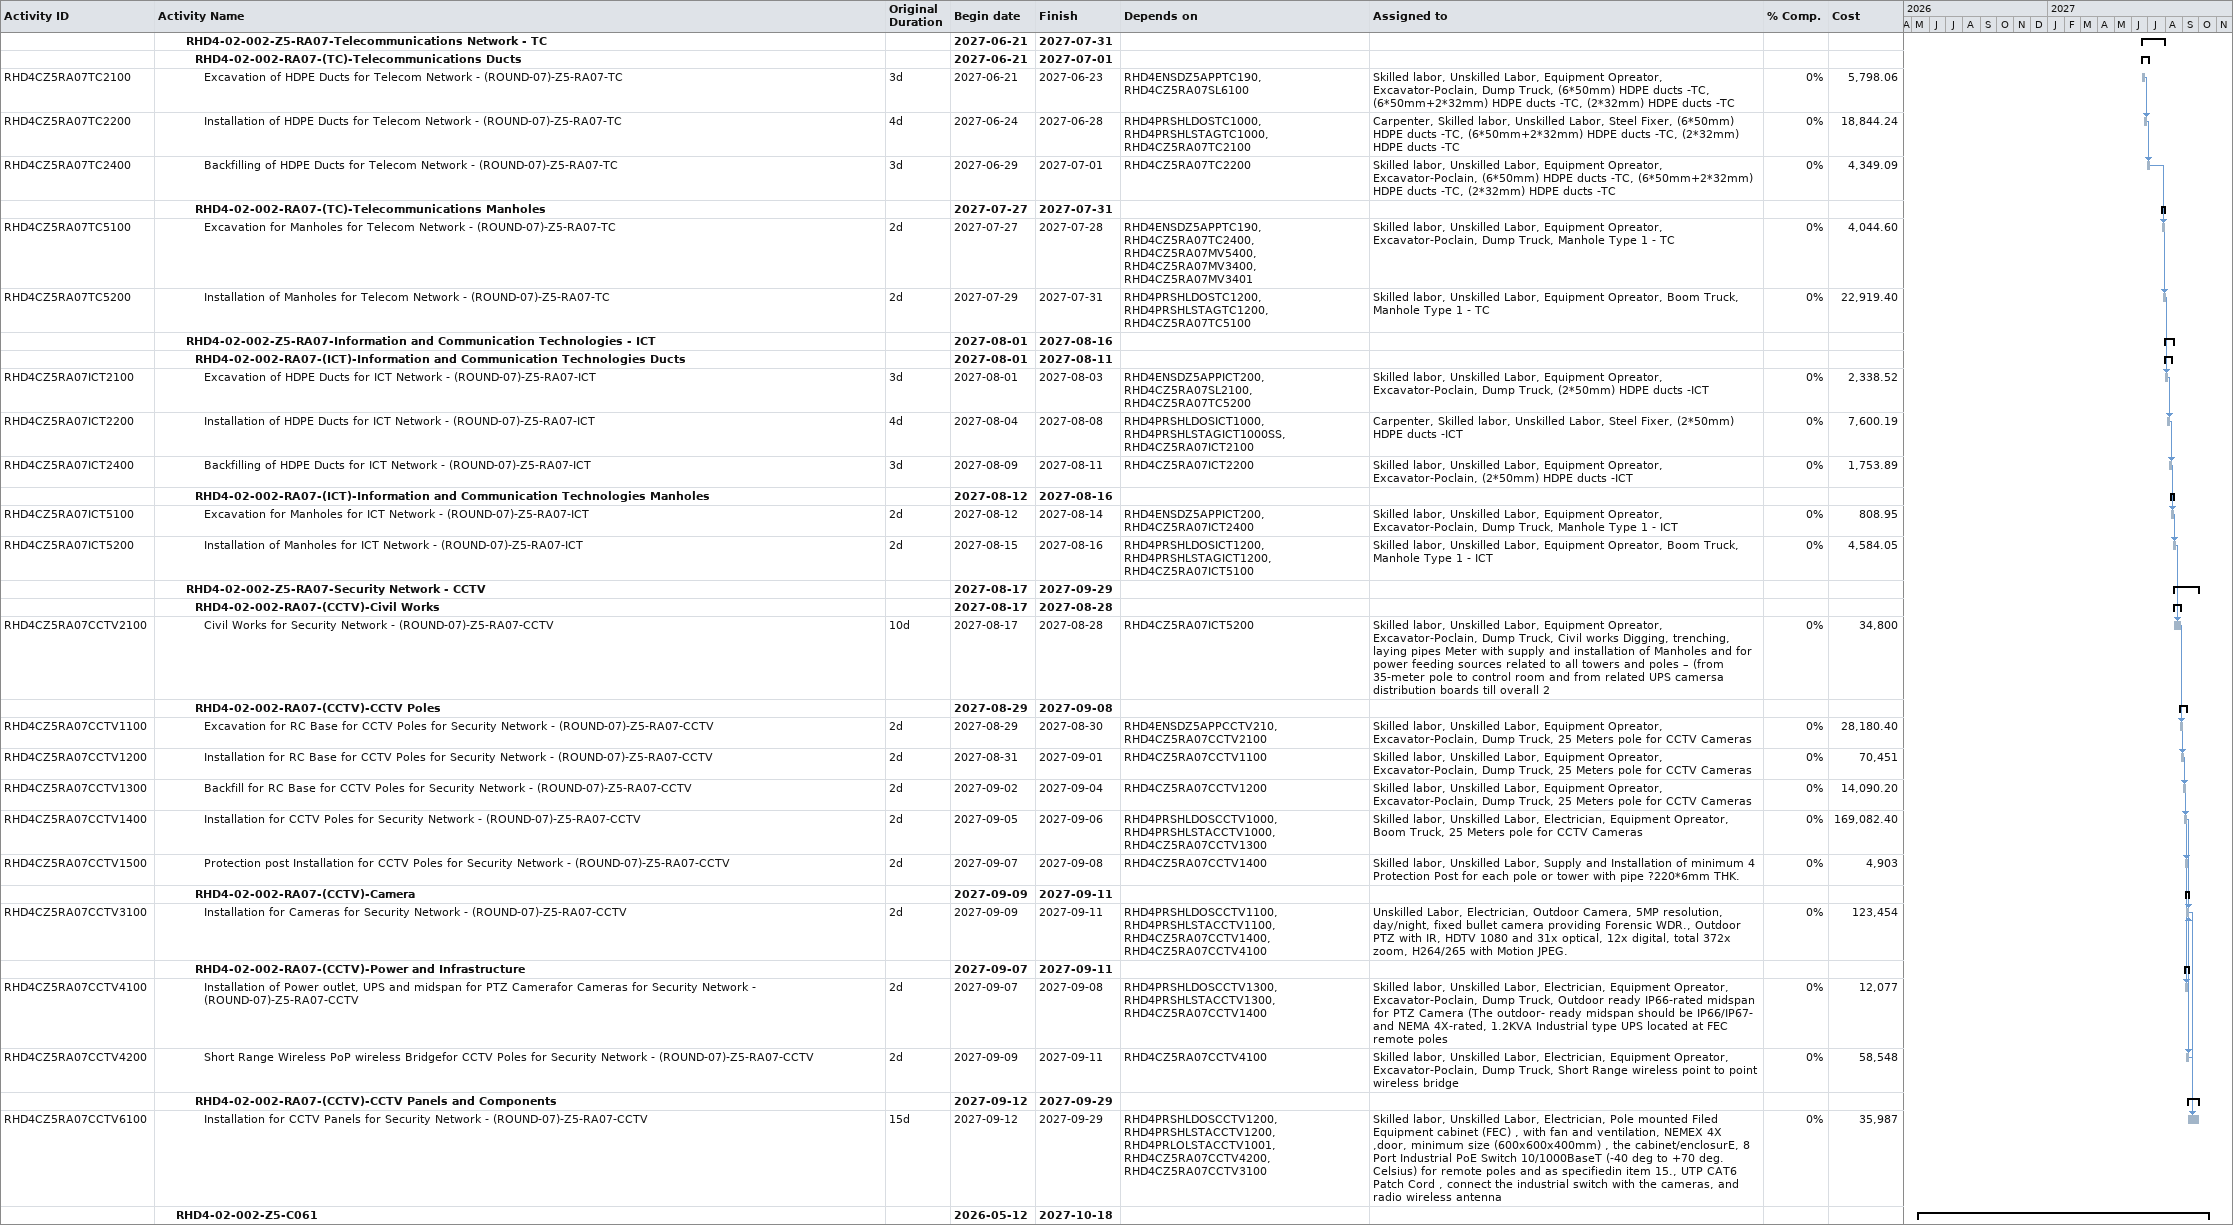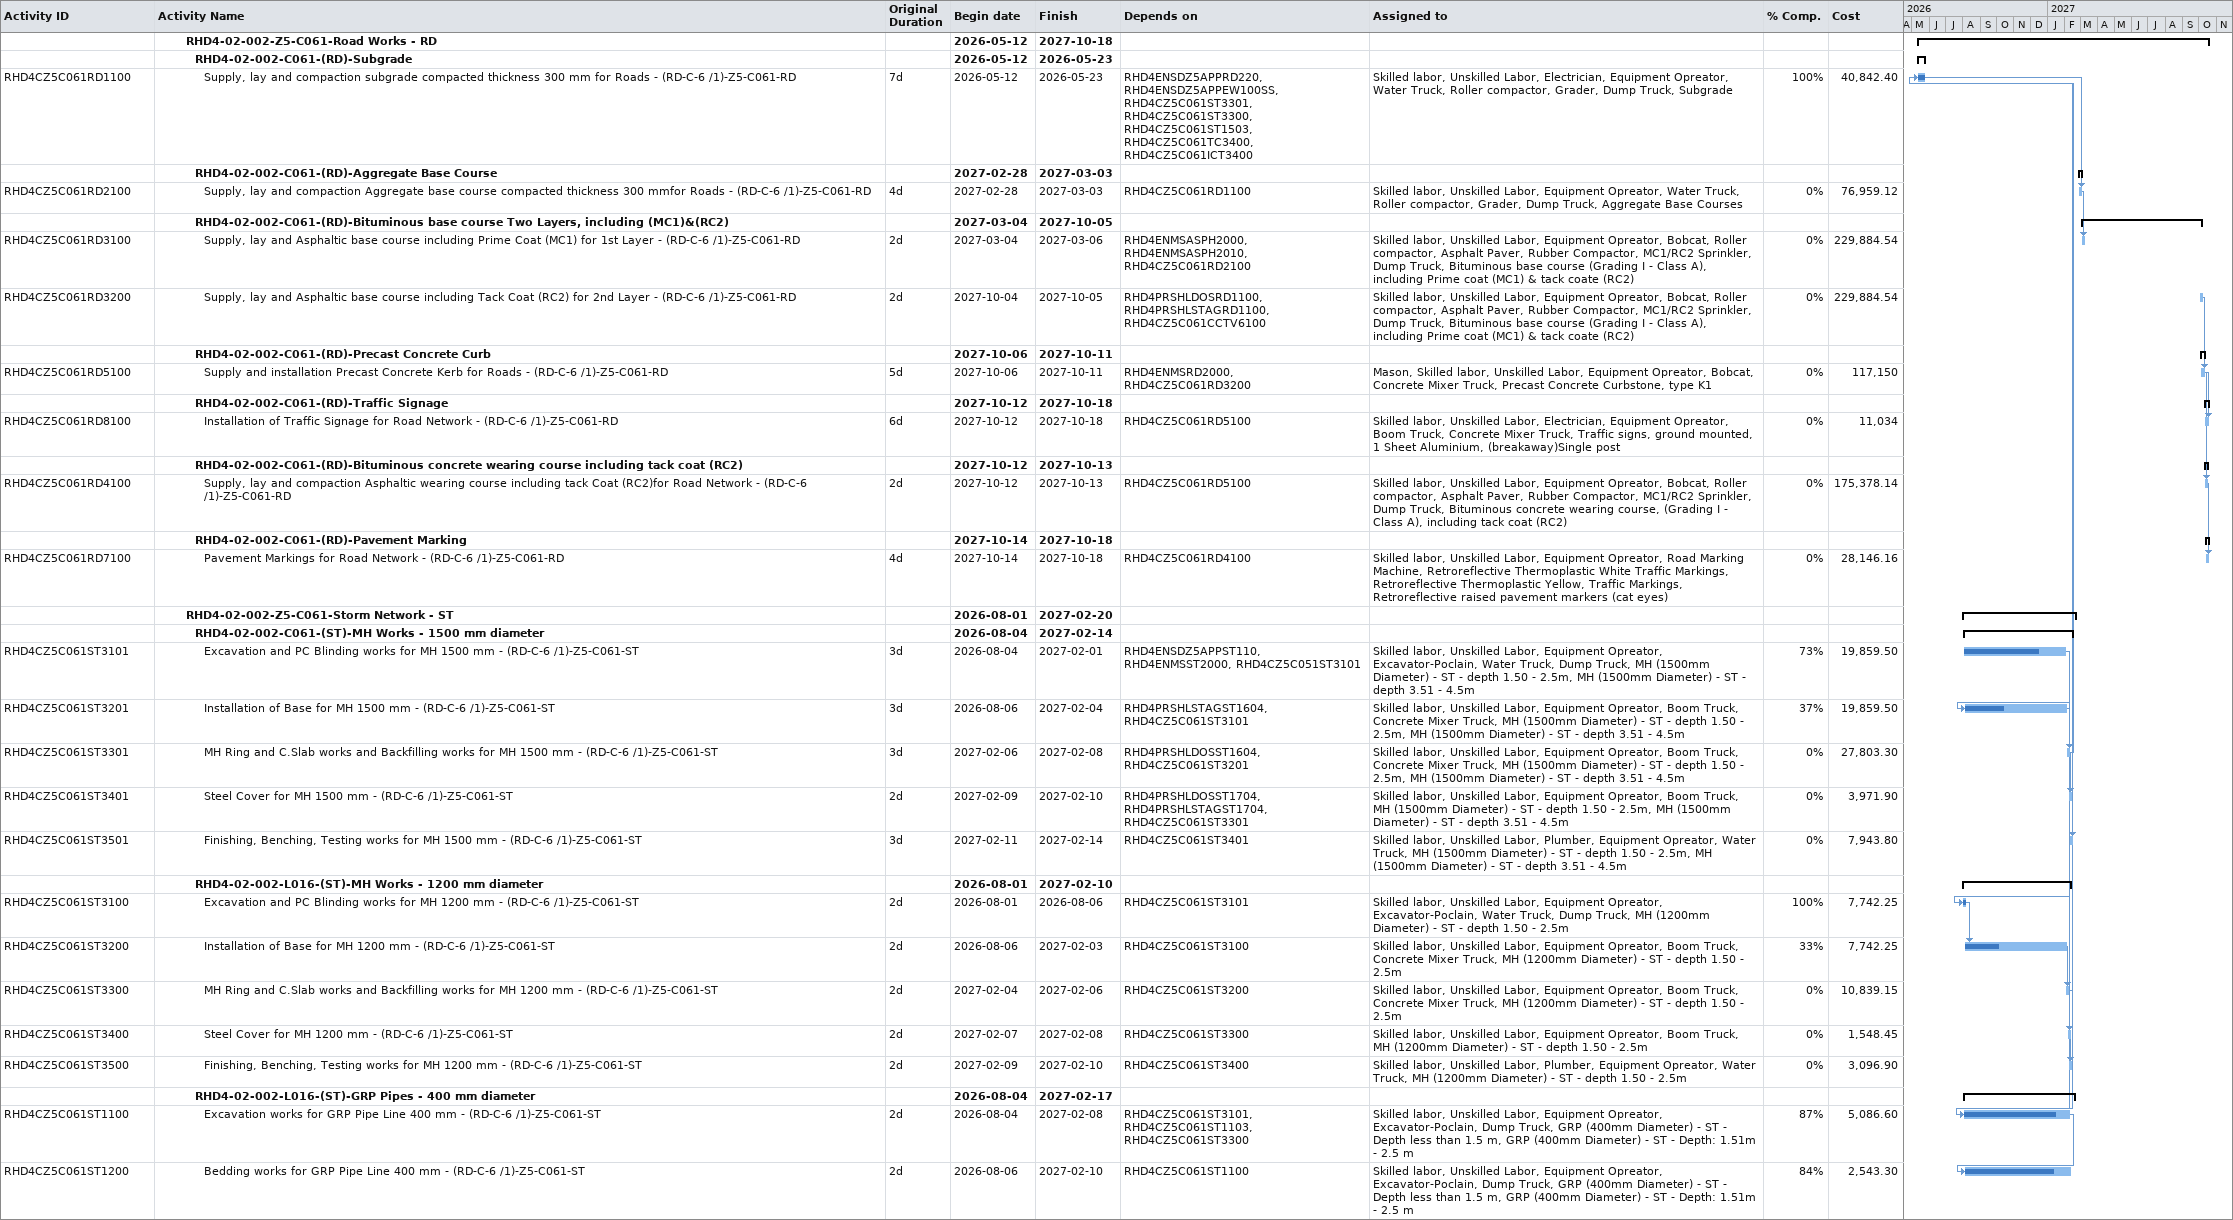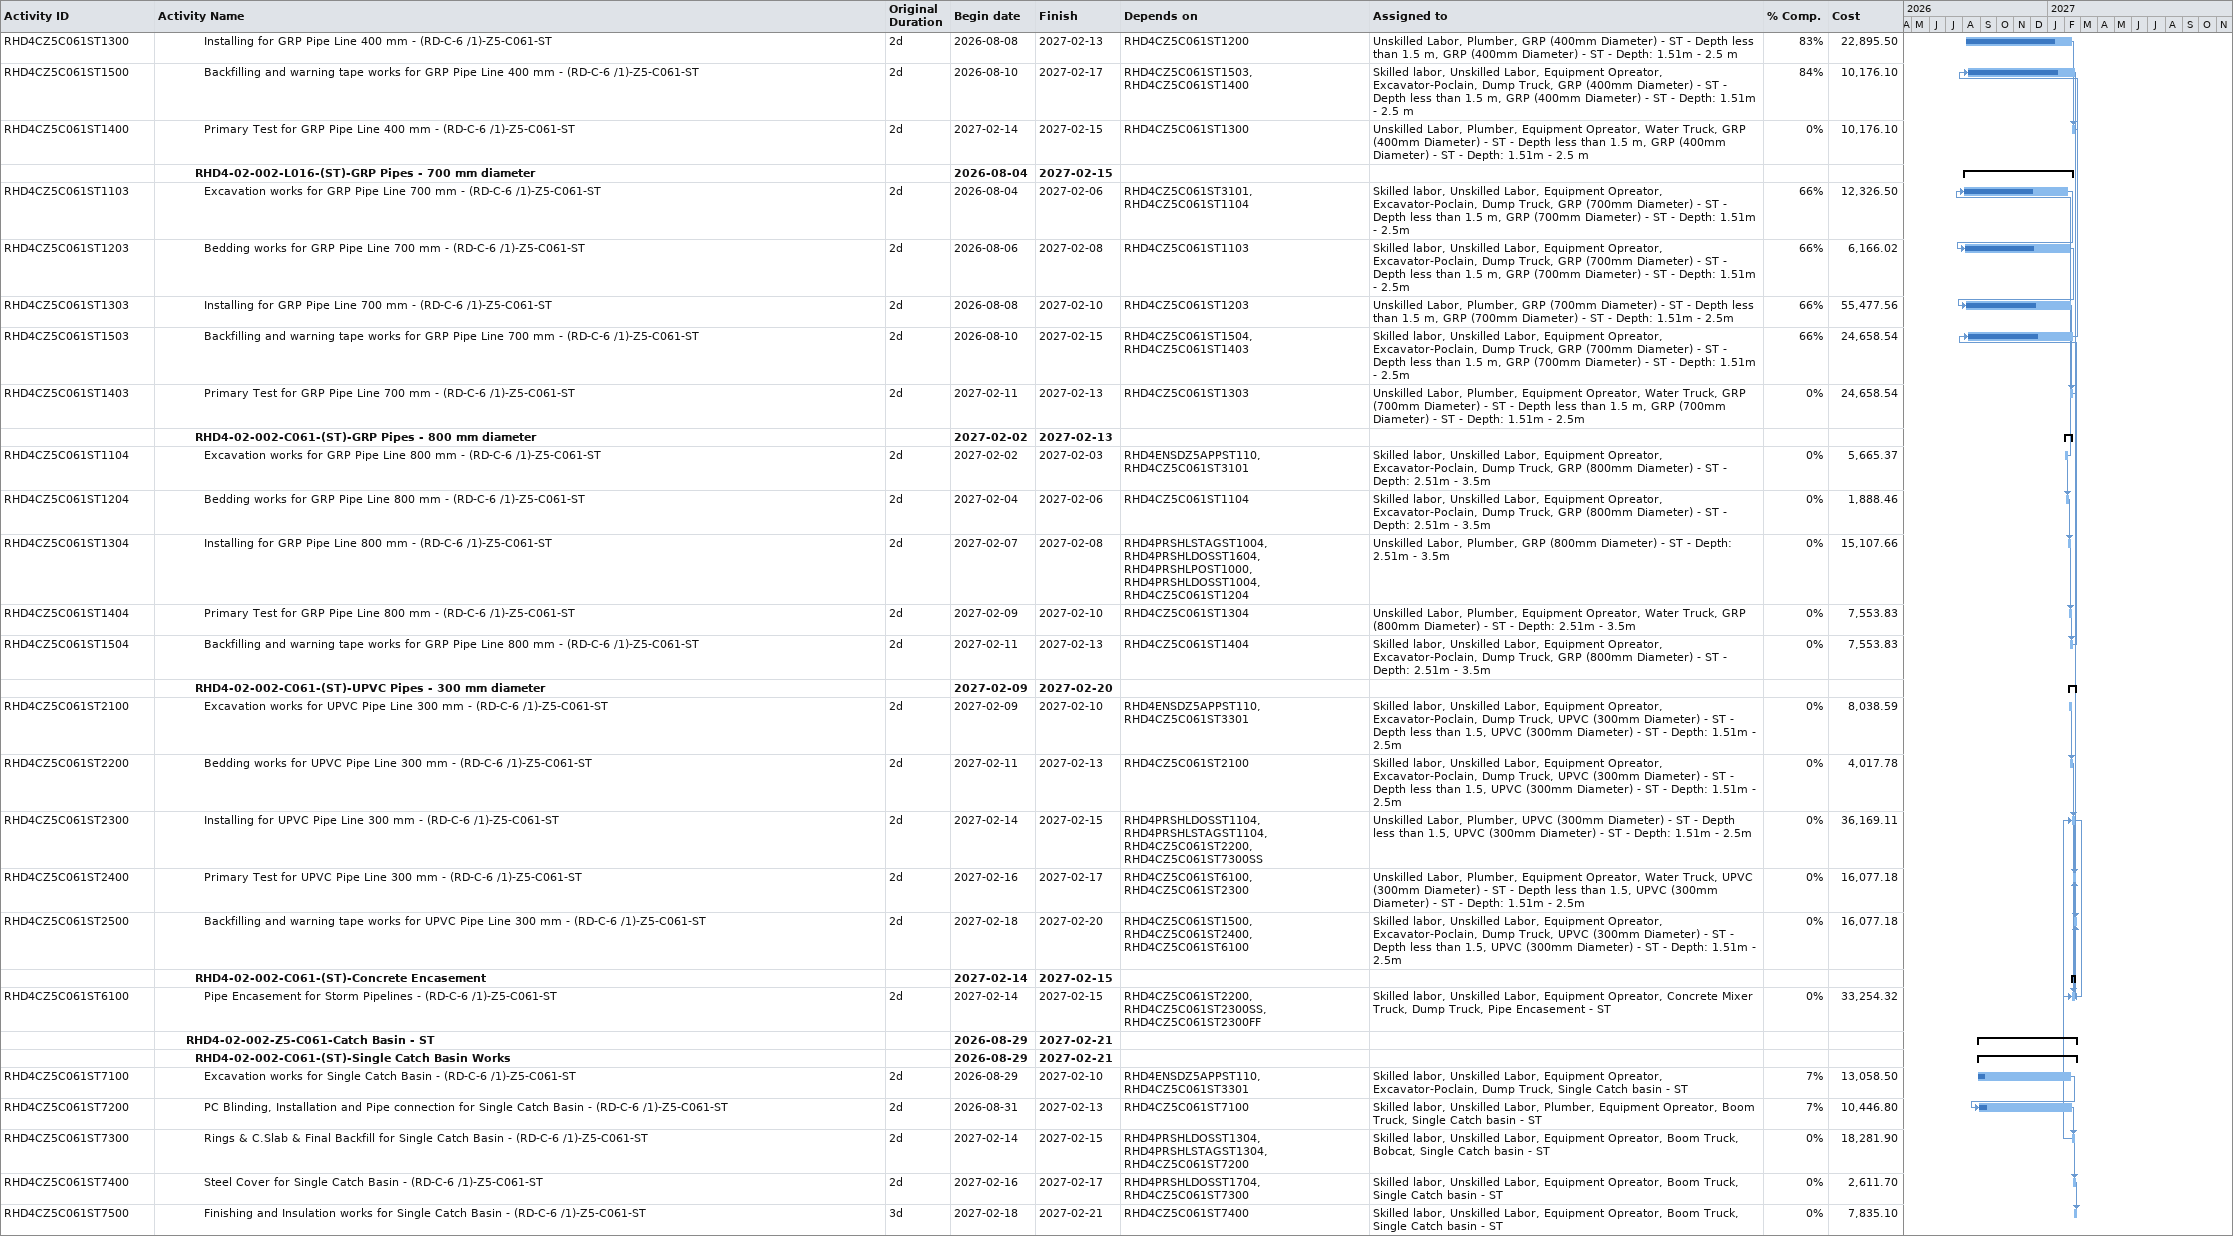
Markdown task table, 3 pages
| ID | Level | Task | Original duration | Start | Finish | Predecessors | Resources | % complete | Cost |
|---|---|---|---|---|---|---|---|---|---|
|  | 4 | **RHD4-02-002-Z5-RA07-Telecommunications Network - TC** |  | 2027-06-21 | 2027-07-31 |  |  |  |  |
|  | 5 | **RHD4-02-002-RA07-(TC)-Telecommunications Ducts** |  | 2027-06-21 | 2027-07-01 |  |  |  |  |
| RHD4CZ5RA07TC2100 | 6 | Excavation of HDPE Ducts for Telecom Network - (ROUND-07)-Z5-RA07-TC | 3d | 2027-06-21 | 2027-06-23 | RHD4ENSDZ5APPTC190, RHD4CZ5RA07SL6100 | Skilled labor, Unskilled Labor, Equipment Opreator, Excavator-Poclain, Dump Truck, (6*50mm) HDPE ducts -TC, (6*50mm+2*32mm) HDPE ducts -TC, (2*32mm) HDPE ducts -TC | 0 | 5798.06 |
| RHD4CZ5RA07TC2200 | 6 | Installation of HDPE Ducts for Telecom Network - (ROUND-07)-Z5-RA07-TC | 4d | 2027-06-24 | 2027-06-28 | RHD4PRSHLDOSTC1000, RHD4PRSHLSTAGTC1000, RHD4CZ5RA07TC2100 | Carpenter, Skilled labor, Unskilled Labor, Steel Fixer, (6*50mm) HDPE ducts -TC, (6*50mm+2*32mm) HDPE ducts -TC, (2*32mm) HDPE ducts -TC | 0 | 18844.24 |
| RHD4CZ5RA07TC2400 | 6 | Backfilling of HDPE Ducts for Telecom Network - (ROUND-07)-Z5-RA07-TC | 3d | 2027-06-29 | 2027-07-01 | RHD4CZ5RA07TC2200 | Skilled labor, Unskilled Labor, Equipment Opreator, Excavator-Poclain, (6*50mm) HDPE ducts -TC, (6*50mm+2*32mm) HDPE ducts -TC, (2*32mm) HDPE ducts -TC | 0 | 4349.09 |
|  | 5 | **RHD4-02-002-RA07-(TC)-Telecommunications Manholes** |  | 2027-07-27 | 2027-07-31 |  |  |  |  |
| RHD4CZ5RA07TC5100 | 6 | Excavation for Manholes for Telecom Network - (ROUND-07)-Z5-RA07-TC | 2d | 2027-07-27 | 2027-07-28 | RHD4ENSDZ5APPTC190, RHD4CZ5RA07TC2400, RHD4CZ5RA07MV5400, RHD4CZ5RA07MV3400, RHD4CZ5RA07MV3401 | Skilled labor, Unskilled Labor, Equipment Opreator, Excavator-Poclain, Dump Truck, Manhole Type 1 - TC | 0 | 4044.60 |
| RHD4CZ5RA07TC5200 | 6 | Installation of Manholes for Telecom Network - (ROUND-07)-Z5-RA07-TC | 2d | 2027-07-29 | 2027-07-31 | RHD4PRSHLDOSTC1200, RHD4PRSHLSTAGTC1200, RHD4CZ5RA07TC5100 | Skilled labor, Unskilled Labor, Equipment Opreator, Boom Truck, Manhole Type 1 - TC | 0 | 22919.40 |
|  | 4 | **RHD4-02-002-Z5-RA07-Information and Communication Technologies - ICT** |  | 2027-08-01 | 2027-08-16 |  |  |  |  |
|  | 5 | **RHD4-02-002-RA07-(ICT)-Information and Communication Technologies Ducts** |  | 2027-08-01 | 2027-08-11 |  |  |  |  |
| RHD4CZ5RA07ICT2100 | 6 | Excavation of HDPE Ducts for ICT Network - (ROUND-07)-Z5-RA07-ICT | 3d | 2027-08-01 | 2027-08-03 | RHD4ENSDZ5APPICT200, RHD4CZ5RA07SL2100, RHD4CZ5RA07TC5200 | Skilled labor, Unskilled Labor, Equipment Opreator, Excavator-Poclain, Dump Truck, (2*50mm) HDPE ducts -ICT | 0 | 2338.52 |
| RHD4CZ5RA07ICT2200 | 6 | Installation of HDPE Ducts for ICT Network - (ROUND-07)-Z5-RA07-ICT | 4d | 2027-08-04 | 2027-08-08 | RHD4PRSHLDOSICT1000, RHD4PRSHLSTAGICT1000SS, RHD4CZ5RA07ICT2100 | Carpenter, Skilled labor, Unskilled Labor, Steel Fixer, (2*50mm) HDPE ducts -ICT | 0 | 7600.19 |
| RHD4CZ5RA07ICT2400 | 6 | Backfilling of HDPE Ducts for ICT Network - (ROUND-07)-Z5-RA07-ICT | 3d | 2027-08-09 | 2027-08-11 | RHD4CZ5RA07ICT2200 | Skilled labor, Unskilled Labor, Equipment Opreator, Excavator-Poclain, (2*50mm) HDPE ducts -ICT | 0 | 1753.89 |
|  | 5 | **RHD4-02-002-RA07-(ICT)-Information and Communication Technologies Manholes** |  | 2027-08-12 | 2027-08-16 |  |  |  |  |
| RHD4CZ5RA07ICT5100 | 6 | Excavation for Manholes for ICT Network - (ROUND-07)-Z5-RA07-ICT | 2d | 2027-08-12 | 2027-08-14 | RHD4ENSDZ5APPICT200, RHD4CZ5RA07ICT2400 | Skilled labor, Unskilled Labor, Equipment Opreator, Excavator-Poclain, Dump Truck, Manhole Type 1 - ICT | 0 | 808.95 |
| RHD4CZ5RA07ICT5200 | 6 | Installation of Manholes for ICT Network - (ROUND-07)-Z5-RA07-ICT | 2d | 2027-08-15 | 2027-08-16 | RHD4PRSHLDOSICT1200, RHD4PRSHLSTAGICT1200, RHD4CZ5RA07ICT5100 | Skilled labor, Unskilled Labor, Equipment Opreator, Boom Truck, Manhole Type 1 - ICT | 0 | 4584.05 |
|  | 4 | **RHD4-02-002-Z5-RA07-Security Network - CCTV** |  | 2027-08-17 | 2027-09-29 |  |  |  |  |
|  | 5 | **RHD4-02-002-RA07-(CCTV)-Civil Works** |  | 2027-08-17 | 2027-08-28 |  |  |  |  |
| RHD4CZ5RA07CCTV2100 | 6 | Civil Works for Security Network - (ROUND-07)-Z5-RA07-CCTV | 10d | 2027-08-17 | 2027-08-28 | RHD4CZ5RA07ICT5200 | Skilled labor, Unskilled Labor, Equipment Opreator, Excavator-Poclain, Dump Truck, Civil works Digging, trenching, laying pipes Meter with supply and installation of Manholes and for power feeding sources related to all towers and poles – (from 35-meter pole to control room and from related UPS camersa distribution boards till overall 2 | 0 | 34800 |
|  | 5 | **RHD4-02-002-RA07-(CCTV)-CCTV Poles** |  | 2027-08-29 | 2027-09-08 |  |  |  |  |
| RHD4CZ5RA07CCTV1100 | 6 | Excavation for RC Base for CCTV Poles for Security Network - (ROUND-07)-Z5-RA07-CCTV | 2d | 2027-08-29 | 2027-08-30 | RHD4ENSDZ5APPCCTV210, RHD4CZ5RA07CCTV2100 | Skilled labor, Unskilled Labor, Equipment Opreator, Excavator-Poclain, Dump Truck, 25 Meters pole for CCTV Cameras | 0 | 28180.40 |
| RHD4CZ5RA07CCTV1200 | 6 | Installation for RC Base for CCTV Poles for Security Network - (ROUND-07)-Z5-RA07-CCTV | 2d | 2027-08-31 | 2027-09-01 | RHD4CZ5RA07CCTV1100 | Skilled labor, Unskilled Labor, Equipment Opreator, Excavator-Poclain, Dump Truck, 25 Meters pole for CCTV Cameras | 0 | 70451 |
| RHD4CZ5RA07CCTV1300 | 6 | Backfill for RC Base for CCTV Poles for Security Network - (ROUND-07)-Z5-RA07-CCTV | 2d | 2027-09-02 | 2027-09-04 | RHD4CZ5RA07CCTV1200 | Skilled labor, Unskilled Labor, Equipment Opreator, Excavator-Poclain, Dump Truck, 25 Meters pole for CCTV Cameras | 0 | 14090.20 |
| RHD4CZ5RA07CCTV1400 | 6 | Installation for CCTV Poles for Security Network - (ROUND-07)-Z5-RA07-CCTV | 2d | 2027-09-05 | 2027-09-06 | RHD4PRSHLDOSCCTV1000, RHD4PRSHLSTACCTV1000, RHD4CZ5RA07CCTV1300 | Skilled labor, Unskilled Labor, Electrician, Equipment Opreator, Boom Truck, 25 Meters pole for CCTV Cameras | 0 | 169082.40 |
| RHD4CZ5RA07CCTV1500 | 6 | Protection post Installation for CCTV Poles for Security Network - (ROUND-07)-Z5-RA07-CCTV | 2d | 2027-09-07 | 2027-09-08 | RHD4CZ5RA07CCTV1400 | Skilled labor, Unskilled Labor, Supply and Installation of minimum 4 Protection Post for each pole or tower with pipe ?220*6mm THK. | 0 | 4903 |
|  | 5 | **RHD4-02-002-RA07-(CCTV)-Camera** |  | 2027-09-09 | 2027-09-11 |  |  |  |  |
| RHD4CZ5RA07CCTV3100 | 6 | Installation for Cameras for Security Network - (ROUND-07)-Z5-RA07-CCTV | 2d | 2027-09-09 | 2027-09-11 | RHD4PRSHLDOSCCTV1100, RHD4PRSHLSTACCTV1100, RHD4CZ5RA07CCTV1400, RHD4CZ5RA07CCTV4100 | Unskilled Labor, Electrician, Outdoor Camera, 5MP resolution, day/night, fixed bullet camera providing Forensic WDR., Outdoor PTZ with IR, HDTV 1080 and 31x optical, 12x digital, total 372x zoom, H264/265 with Motion JPEG. | 0 | 123454 |
|  | 5 | **RHD4-02-002-RA07-(CCTV)-Power and Infrastructure** |  | 2027-09-07 | 2027-09-11 |  |  |  |  |
| RHD4CZ5RA07CCTV4100 | 6 | Installation of Power outlet, UPS and midspan for PTZ Camerafor Cameras for Security Network - (ROUND-07)-Z5-RA07-CCTV | 2d | 2027-09-07 | 2027-09-08 | RHD4PRSHLDOSCCTV1300, RHD4PRSHLSTACCTV1300, RHD4CZ5RA07CCTV1400 | Skilled labor, Unskilled Labor, Electrician, Equipment Opreator, Excavator-Poclain, Dump Truck, Outdoor ready IP66-rated midspan for PTZ Camera (The outdoor- ready midspan should be IP66/IP67- and NEMA 4X-rated, 1.2KVA Industrial type UPS located at FEC remote poles | 0 | 12077 |
| RHD4CZ5RA07CCTV4200 | 6 | Short Range Wireless PoP wireless Bridgefor CCTV Poles for Security Network - (ROUND-07)-Z5-RA07-CCTV | 2d | 2027-09-09 | 2027-09-11 | RHD4CZ5RA07CCTV4100 | Skilled labor, Unskilled Labor, Electrician, Equipment Opreator, Excavator-Poclain, Dump Truck, Short Range wireless point to point wireless bridge | 0 | 58548 |
|  | 5 | **RHD4-02-002-RA07-(CCTV)-CCTV Panels and Components** |  | 2027-09-12 | 2027-09-29 |  |  |  |  |
| RHD4CZ5RA07CCTV6100 | 6 | Installation for CCTV Panels for Security Network - (ROUND-07)-Z5-RA07-CCTV | 15d | 2027-09-12 | 2027-09-29 | RHD4PRSHLDOSCCTV1200, RHD4PRSHLSTACCTV1200, RHD4PRLOLSTACCTV1001, RHD4CZ5RA07CCTV4200, RHD4CZ5RA07CCTV3100 | Skilled labor, Unskilled Labor, Electrician, Pole mounted Filed Equipment cabinet (FEC) , with fan and ventilation, NEMEX 4X ,door, minimum size (600x600x400mm) , the cabinet/enclosurE, 8 Port Industrial PoE Switch 10/1000BaseT (-40 deg to +70 deg. Celsius) for remote poles and as specifiedin item 15., UTP CAT6 Patch Cord , connect the industrial switch with the cameras, and radio wireless antenna | 0 | 35987 |
|  | 3 | **RHD4-02-002-Z5-C061** |  | 2026-05-12 | 2027-10-18 |  |  |  |  |
|  | 4 | **RHD4-02-002-Z5-C061-Road Works - RD** |  | 2026-05-12 | 2027-10-18 |  |  |  |  |
|  | 5 | **RHD4-02-002-C061-(RD)-Subgrade** |  | 2026-05-12 | 2026-05-23 |  |  |  |  |
| RHD4CZ5C061RD1100 | 6 | Supply, lay and compaction subgrade compacted thickness 300 mm for Roads - (RD-C-6 /1)-Z5-C061-RD | 7d | 2026-05-12 | 2026-05-23 | RHD4ENSDZ5APPRD220, RHD4ENSDZ5APPEW100SS, RHD4CZ5C061ST3301, RHD4CZ5C061ST3300, RHD4CZ5C061ST1503, RHD4CZ5C061TC3400, RHD4CZ5C061ICT3400 | Skilled labor, Unskilled Labor, Electrician, Equipment Opreator, Water Truck, Roller compactor, Grader, Dump Truck, Subgrade | 100 | 40842.40 |
|  | 5 | **RHD4-02-002-C061-(RD)-Aggregate Base Course** |  | 2027-02-28 | 2027-03-03 |  |  |  |  |
| RHD4CZ5C061RD2100 | 6 | Supply, lay and compaction Aggregate base course compacted thickness 300 mmfor Roads - (RD-C-6 /1)-Z5-C061-RD | 4d | 2027-02-28 | 2027-03-03 | RHD4CZ5C061RD1100 | Skilled labor, Unskilled Labor, Equipment Opreator, Water Truck, Roller compactor, Grader, Dump Truck, Aggregate Base Courses | 0 | 76959.12 |
|  | 5 | **RHD4-02-002-C061-(RD)-Bituminous base course Two Layers, including (MC1)&(RC2)** |  | 2027-03-04 | 2027-10-05 |  |  |  |  |
| RHD4CZ5C061RD3100 | 6 | Supply, lay and Asphaltic base course including Prime Coat (MC1) for 1st Layer - (RD-C-6 /1)-Z5-C061-RD | 2d | 2027-03-04 | 2027-03-06 | RHD4ENMSASPH2000, RHD4ENMSASPH2010, RHD4CZ5C061RD2100 | Skilled labor, Unskilled Labor, Equipment Opreator, Bobcat, Roller compactor, Asphalt Paver, Rubber Compactor, MC1/RC2 Sprinkler, Dump Truck, Bituminous base course (Grading I - Class A), including Prime coat (MC1) & tack coate (RC2) | 0 | 229884.54 |
| RHD4CZ5C061RD3200 | 6 | Supply, lay and Asphaltic base course including Tack Coat (RC2) for 2nd Layer - (RD-C-6 /1)-Z5-C061-RD | 2d | 2027-10-04 | 2027-10-05 | RHD4PRSHLDOSRD1100, RHD4PRSHLSTAGRD1100, RHD4CZ5C061CCTV6100 | Skilled labor, Unskilled Labor, Equipment Opreator, Bobcat, Roller compactor, Asphalt Paver, Rubber Compactor, MC1/RC2 Sprinkler, Dump Truck, Bituminous base course (Grading I - Class A), including Prime coat (MC1) & tack coate (RC2) | 0 | 229884.54 |
|  | 5 | **RHD4-02-002-C061-(RD)-Precast Concrete Curb** |  | 2027-10-06 | 2027-10-11 |  |  |  |  |
| RHD4CZ5C061RD5100 | 6 | Supply and installation Precast Concrete Kerb for Roads - (RD-C-6 /1)-Z5-C061-RD | 5d | 2027-10-06 | 2027-10-11 | RHD4ENMSRD2000, RHD4CZ5C061RD3200 | Mason, Skilled labor, Unskilled Labor, Equipment Opreator, Bobcat, Concrete Mixer Truck, Precast Concrete Curbstone, type K1 | 0 | 117150 |
|  | 5 | **RHD4-02-002-C061-(RD)-Traffic Signage** |  | 2027-10-12 | 2027-10-18 |  |  |  |  |
| RHD4CZ5C061RD8100 | 6 | Installation of Traffic Signage for Road Network - (RD-C-6 /1)-Z5-C061-RD | 6d | 2027-10-12 | 2027-10-18 | RHD4CZ5C061RD5100 | Skilled labor, Unskilled Labor, Electrician, Equipment Opreator, Boom Truck, Concrete Mixer Truck, Traffic signs, ground mounted, 1 Sheet Aluminium, (breakaway)Single post | 0 | 11034 |
|  | 5 | **RHD4-02-002-C061-(RD)-Bituminous concrete wearing course including tack coat (RC2)** |  | 2027-10-12 | 2027-10-13 |  |  |  |  |
| RHD4CZ5C061RD4100 | 6 | Supply, lay and compaction Asphaltic wearing course including tack Coat (RC2)for Road Network - (RD-C-6 /1)-Z5-C061-RD | 2d | 2027-10-12 | 2027-10-13 | RHD4CZ5C061RD5100 | Skilled labor, Unskilled Labor, Equipment Opreator, Bobcat, Roller compactor, Asphalt Paver, Rubber Compactor, MC1/RC2 Sprinkler, Dump Truck, Bituminous concrete wearing course, (Grading I - Class A), including tack coat (RC2) | 0 | 175378.14 |
|  | 5 | **RHD4-02-002-C061-(RD)-Pavement Marking** |  | 2027-10-14 | 2027-10-18 |  |  |  |  |
| RHD4CZ5C061RD7100 | 6 | Pavement Markings for Road Network - (RD-C-6 /1)-Z5-C061-RD | 4d | 2027-10-14 | 2027-10-18 | RHD4CZ5C061RD4100 | Skilled labor, Unskilled Labor, Equipment Opreator, Road Marking Machine, Retroreflective Thermoplastic White Traffic Markings, Retroreflective Thermoplastic Yellow, Traffic Markings, Retroreflective raised pavement markers (cat eyes) | 0 | 28146.16 |
|  | 4 | **RHD4-02-002-Z5-C061-Storm Network - ST** |  | 2026-08-01 | 2027-02-20 |  |  |  |  |
|  | 5 | **RHD4-02-002-C061-(ST)-MH Works - 1500 mm diameter** |  | 2026-08-04 | 2027-02-14 |  |  |  |  |
| RHD4CZ5C061ST3101 | 6 | Excavation and PC Blinding works for MH 1500 mm - (RD-C-6 /1)-Z5-C061-ST | 3d | 2026-08-04 | 2027-02-01 | RHD4ENSDZ5APPST110, RHD4ENMSST2000, RHD4CZ5C051ST3101 | Skilled labor, Unskilled Labor, Equipment Opreator, Excavator-Poclain, Water Truck, Dump Truck, MH (1500mm Diameter) - ST - depth 1.50 - 2.5m, MH (1500mm Diameter) - ST - depth 3.51 - 4.5m | 73 | 19859.50 |
| RHD4CZ5C061ST3201 | 6 | Installation of Base for MH 1500 mm - (RD-C-6 /1)-Z5-C061-ST | 3d | 2026-08-06 | 2027-02-04 | RHD4PRSHLSTAGST1604, RHD4CZ5C061ST3101 | Skilled labor, Unskilled Labor, Equipment Opreator, Boom Truck, Concrete Mixer Truck, MH (1500mm Diameter) - ST - depth 1.50 - 2.5m, MH (1500mm Diameter) - ST - depth 3.51 - 4.5m | 37 | 19859.50 |
| RHD4CZ5C061ST3301 | 6 | MH Ring and C.Slab works and Backfilling works for MH 1500 mm - (RD-C-6 /1)-Z5-C061-ST | 3d | 2027-02-06 | 2027-02-08 | RHD4PRSHLDOSST1604, RHD4CZ5C061ST3201 | Skilled labor, Unskilled Labor, Equipment Opreator, Boom Truck, Concrete Mixer Truck, MH (1500mm Diameter) - ST - depth 1.50 - 2.5m, MH (1500mm Diameter) - ST - depth 3.51 - 4.5m | 0 | 27803.30 |
| RHD4CZ5C061ST3401 | 6 | Steel Cover for MH 1500 mm - (RD-C-6 /1)-Z5-C061-ST | 2d | 2027-02-09 | 2027-02-10 | RHD4PRSHLDOSST1704, RHD4PRSHLSTAGST1704, RHD4CZ5C061ST3301 | Skilled labor, Unskilled Labor, Equipment Opreator, Boom Truck, MH (1500mm Diameter) - ST - depth 1.50 - 2.5m, MH (1500mm Diameter) - ST - depth 3.51 - 4.5m | 0 | 3971.90 |
| RHD4CZ5C061ST3501 | 6 | Finishing, Benching, Testing works for MH 1500 mm - (RD-C-6 /1)-Z5-C061-ST | 3d | 2027-02-11 | 2027-02-14 | RHD4CZ5C061ST3401 | Skilled labor, Unskilled Labor, Plumber, Equipment Opreator, Water Truck, MH (1500mm Diameter) - ST - depth 1.50 - 2.5m, MH (1500mm Diameter) - ST - depth 3.51 - 4.5m | 0 | 7943.80 |
|  | 5 | **RHD4-02-002-L016-(ST)-MH Works - 1200 mm diameter** |  | 2026-08-01 | 2027-02-10 |  |  |  |  |
| RHD4CZ5C061ST3100 | 6 | Excavation and PC Blinding works for MH 1200 mm - (RD-C-6 /1)-Z5-C061-ST | 2d | 2026-08-01 | 2026-08-06 | RHD4CZ5C061ST3101 | Skilled labor, Unskilled Labor, Equipment Opreator, Excavator-Poclain, Water Truck, Dump Truck, MH (1200mm Diameter) - ST - depth 1.50 - 2.5m | 100 | 7742.25 |
| RHD4CZ5C061ST3200 | 6 | Installation of Base for MH 1200 mm - (RD-C-6 /1)-Z5-C061-ST | 2d | 2026-08-06 | 2027-02-03 | RHD4CZ5C061ST3100 | Skilled labor, Unskilled Labor, Equipment Opreator, Boom Truck, Concrete Mixer Truck, MH (1200mm Diameter) - ST - depth 1.50 - 2.5m | 33 | 7742.25 |
| RHD4CZ5C061ST3300 | 6 | MH Ring and C.Slab works and Backfilling works for MH 1200 mm - (RD-C-6 /1)-Z5-C061-ST | 2d | 2027-02-04 | 2027-02-06 | RHD4CZ5C061ST3200 | Skilled labor, Unskilled Labor, Equipment Opreator, Boom Truck, Concrete Mixer Truck, MH (1200mm Diameter) - ST - depth 1.50 - 2.5m | 0 | 10839.15 |
| RHD4CZ5C061ST3400 | 6 | Steel Cover for MH 1200 mm - (RD-C-6 /1)-Z5-C061-ST | 2d | 2027-02-07 | 2027-02-08 | RHD4CZ5C061ST3300 | Skilled labor, Unskilled Labor, Equipment Opreator, Boom Truck, MH (1200mm Diameter) - ST - depth 1.50 - 2.5m | 0 | 1548.45 |
| RHD4CZ5C061ST3500 | 6 | Finishing, Benching, Testing works for MH 1200 mm - (RD-C-6 /1)-Z5-C061-ST | 2d | 2027-02-09 | 2027-02-10 | RHD4CZ5C061ST3400 | Skilled labor, Unskilled Labor, Plumber, Equipment Opreator, Water Truck, MH (1200mm Diameter) - ST - depth 1.50 - 2.5m | 0 | 3096.90 |
|  | 5 | **RHD4-02-002-L016-(ST)-GRP Pipes - 400 mm diameter** |  | 2026-08-04 | 2027-02-17 |  |  |  |  |
| RHD4CZ5C061ST1100 | 6 | Excavation works for GRP Pipe Line 400 mm - (RD-C-6 /1)-Z5-C061-ST | 2d | 2026-08-04 | 2027-02-08 | RHD4CZ5C061ST3101, RHD4CZ5C061ST1103, RHD4CZ5C061ST3300 | Skilled labor, Unskilled Labor, Equipment Opreator, Excavator-Poclain, Dump Truck, GRP (400mm Diameter) - ST - Depth less than 1.5 m, GRP (400mm Diameter) - ST - Depth: 1.51m - 2.5 m | 87 | 5086.60 |
| RHD4CZ5C061ST1200 | 6 | Bedding works for GRP Pipe Line 400 mm - (RD-C-6 /1)-Z5-C061-ST | 2d | 2026-08-06 | 2027-02-10 | RHD4CZ5C061ST1100 | Skilled labor, Unskilled Labor, Equipment Opreator, Excavator-Poclain, Dump Truck, GRP (400mm Diameter) - ST - Depth less than 1.5 m, GRP (400mm Diameter) - ST - Depth: 1.51m - 2.5 m | 84 | 2543.30 |
| RHD4CZ5C061ST1300 | 6 | Installing for GRP Pipe Line 400 mm - (RD-C-6 /1)-Z5-C061-ST | 2d | 2026-08-08 | 2027-02-13 | RHD4CZ5C061ST1200 | Unskilled Labor, Plumber, GRP (400mm Diameter) - ST - Depth less than 1.5 m, GRP (400mm Diameter) - ST - Depth: 1.51m - 2.5 m | 83 | 22895.50 |
| RHD4CZ5C061ST1500 | 6 | Backfilling and warning tape works for GRP Pipe Line 400 mm - (RD-C-6 /1)-Z5-C061-ST | 2d | 2026-08-10 | 2027-02-17 | RHD4CZ5C061ST1503, RHD4CZ5C061ST1400 | Skilled labor, Unskilled Labor, Equipment Opreator, Excavator-Poclain, Dump Truck, GRP (400mm Diameter) - ST - Depth less than 1.5 m, GRP (400mm Diameter) - ST - Depth: 1.51m - 2.5 m | 84 | 10176.10 |
| RHD4CZ5C061ST1400 | 6 | Primary Test for GRP Pipe Line 400 mm - (RD-C-6 /1)-Z5-C061-ST | 2d | 2027-02-14 | 2027-02-15 | RHD4CZ5C061ST1300 | Unskilled Labor, Plumber, Equipment Opreator, Water Truck, GRP (400mm Diameter) - ST - Depth less than 1.5 m, GRP (400mm Diameter) - ST - Depth: 1.51m - 2.5 m | 0 | 10176.10 |
|  | 5 | **RHD4-02-002-L016-(ST)-GRP Pipes - 700 mm diameter** |  | 2026-08-04 | 2027-02-15 |  |  |  |  |
| RHD4CZ5C061ST1103 | 6 | Excavation works for GRP Pipe Line 700 mm - (RD-C-6 /1)-Z5-C061-ST | 2d | 2026-08-04 | 2027-02-06 | RHD4CZ5C061ST3101, RHD4CZ5C061ST1104 | Skilled labor, Unskilled Labor, Equipment Opreator, Excavator-Poclain, Dump Truck, GRP (700mm Diameter) - ST - Depth less than 1.5 m, GRP (700mm Diameter) - ST - Depth: 1.51m - 2.5m | 66 | 12326.50 |
| RHD4CZ5C061ST1203 | 6 | Bedding works for GRP Pipe Line 700 mm - (RD-C-6 /1)-Z5-C061-ST | 2d | 2026-08-06 | 2027-02-08 | RHD4CZ5C061ST1103 | Skilled labor, Unskilled Labor, Equipment Opreator, Excavator-Poclain, Dump Truck, GRP (700mm Diameter) - ST - Depth less than 1.5 m, GRP (700mm Diameter) - ST - Depth: 1.51m - 2.5m | 66 | 6166.02 |
| RHD4CZ5C061ST1303 | 6 | Installing for GRP Pipe Line 700 mm - (RD-C-6 /1)-Z5-C061-ST | 2d | 2026-08-08 | 2027-02-10 | RHD4CZ5C061ST1203 | Unskilled Labor, Plumber, GRP (700mm Diameter) - ST - Depth less than 1.5 m, GRP (700mm Diameter) - ST - Depth: 1.51m - 2.5m | 66 | 55477.56 |
| RHD4CZ5C061ST1503 | 6 | Backfilling and warning tape works for GRP Pipe Line 700 mm - (RD-C-6 /1)-Z5-C061-ST | 2d | 2026-08-10 | 2027-02-15 | RHD4CZ5C061ST1504, RHD4CZ5C061ST1403 | Skilled labor, Unskilled Labor, Equipment Opreator, Excavator-Poclain, Dump Truck, GRP (700mm Diameter) - ST - Depth less than 1.5 m, GRP (700mm Diameter) - ST - Depth: 1.51m - 2.5m | 66 | 24658.54 |
| RHD4CZ5C061ST1403 | 6 | Primary Test for GRP Pipe Line 700 mm - (RD-C-6 /1)-Z5-C061-ST | 2d | 2027-02-11 | 2027-02-13 | RHD4CZ5C061ST1303 | Unskilled Labor, Plumber, Equipment Opreator, Water Truck, GRP (700mm Diameter) - ST - Depth less than 1.5 m, GRP (700mm Diameter) - ST - Depth: 1.51m - 2.5m | 0 | 24658.54 |
|  | 5 | **RHD4-02-002-C061-(ST)-GRP Pipes - 800 mm diameter** |  | 2027-02-02 | 2027-02-13 |  |  |  |  |
| RHD4CZ5C061ST1104 | 6 | Excavation works for GRP Pipe Line 800 mm - (RD-C-6 /1)-Z5-C061-ST | 2d | 2027-02-02 | 2027-02-03 | RHD4ENSDZ5APPST110, RHD4CZ5C061ST3101 | Skilled labor, Unskilled Labor, Equipment Opreator, Excavator-Poclain, Dump Truck, GRP (800mm Diameter) - ST - Depth: 2.51m - 3.5m | 0 | 5665.37 |
| RHD4CZ5C061ST1204 | 6 | Bedding works for GRP Pipe Line 800 mm - (RD-C-6 /1)-Z5-C061-ST | 2d | 2027-02-04 | 2027-02-06 | RHD4CZ5C061ST1104 | Skilled labor, Unskilled Labor, Equipment Opreator, Excavator-Poclain, Dump Truck, GRP (800mm Diameter) - ST - Depth: 2.51m - 3.5m | 0 | 1888.46 |
| RHD4CZ5C061ST1304 | 6 | Installing for GRP Pipe Line 800 mm - (RD-C-6 /1)-Z5-C061-ST | 2d | 2027-02-07 | 2027-02-08 | RHD4PRSHLSTAGST1004, RHD4PRSHLDOSST1604, RHD4PRSHLPOST1000, RHD4PRSHLDOSST1004, RHD4CZ5C061ST1204 | Unskilled Labor, Plumber, GRP (800mm Diameter) - ST - Depth: 2.51m - 3.5m | 0 | 15107.66 |
| RHD4CZ5C061ST1404 | 6 | Primary Test for GRP Pipe Line 800 mm - (RD-C-6 /1)-Z5-C061-ST | 2d | 2027-02-09 | 2027-02-10 | RHD4CZ5C061ST1304 | Unskilled Labor, Plumber, Equipment Opreator, Water Truck, GRP (800mm Diameter) - ST - Depth: 2.51m - 3.5m | 0 | 7553.83 |
| RHD4CZ5C061ST1504 | 6 | Backfilling and warning tape works for GRP Pipe Line 800 mm - (RD-C-6 /1)-Z5-C061-ST | 2d | 2027-02-11 | 2027-02-13 | RHD4CZ5C061ST1404 | Skilled labor, Unskilled Labor, Equipment Opreator, Excavator-Poclain, Dump Truck, GRP (800mm Diameter) - ST - Depth: 2.51m - 3.5m | 0 | 7553.83 |
|  | 5 | **RHD4-02-002-C061-(ST)-UPVC Pipes - 300 mm diameter** |  | 2027-02-09 | 2027-02-20 |  |  |  |  |
| RHD4CZ5C061ST2100 | 6 | Excavation works for UPVC Pipe Line 300 mm - (RD-C-6 /1)-Z5-C061-ST | 2d | 2027-02-09 | 2027-02-10 | RHD4ENSDZ5APPST110, RHD4CZ5C061ST3301 | Skilled labor, Unskilled Labor, Equipment Opreator, Excavator-Poclain, Dump Truck, UPVC (300mm Diameter) - ST - Depth less than 1.5, UPVC (300mm Diameter) - ST - Depth: 1.51m - 2.5m | 0 | 8038.59 |
| RHD4CZ5C061ST2200 | 6 | Bedding works for UPVC Pipe Line 300 mm - (RD-C-6 /1)-Z5-C061-ST | 2d | 2027-02-11 | 2027-02-13 | RHD4CZ5C061ST2100 | Skilled labor, Unskilled Labor, Equipment Opreator, Excavator-Poclain, Dump Truck, UPVC (300mm Diameter) - ST - Depth less than 1.5, UPVC (300mm Diameter) - ST - Depth: 1.51m - 2.5m | 0 | 4017.78 |
| RHD4CZ5C061ST2300 | 6 | Installing for UPVC Pipe Line 300 mm - (RD-C-6 /1)-Z5-C061-ST | 2d | 2027-02-14 | 2027-02-15 | RHD4PRSHLDOSST1104, RHD4PRSHLSTAGST1104, RHD4CZ5C061ST2200, RHD4CZ5C061ST7300SS | Unskilled Labor, Plumber, UPVC (300mm Diameter) - ST - Depth less than 1.5, UPVC (300mm Diameter) - ST - Depth: 1.51m - 2.5m | 0 | 36169.11 |
| RHD4CZ5C061ST2400 | 6 | Primary Test for UPVC Pipe Line 300 mm - (RD-C-6 /1)-Z5-C061-ST | 2d | 2027-02-16 | 2027-02-17 | RHD4CZ5C061ST6100, RHD4CZ5C061ST2300 | Unskilled Labor, Plumber, Equipment Opreator, Water Truck, UPVC (300mm Diameter) - ST - Depth less than 1.5, UPVC (300mm Diameter) - ST - Depth: 1.51m - 2.5m | 0 | 16077.18 |
| RHD4CZ5C061ST2500 | 6 | Backfilling and warning tape works for UPVC Pipe Line 300 mm - (RD-C-6 /1)-Z5-C061-ST | 2d | 2027-02-18 | 2027-02-20 | RHD4CZ5C061ST1500, RHD4CZ5C061ST2400, RHD4CZ5C061ST6100 | Skilled labor, Unskilled Labor, Equipment Opreator, Excavator-Poclain, Dump Truck, UPVC (300mm Diameter) - ST - Depth less than 1.5, UPVC (300mm Diameter) - ST - Depth: 1.51m - 2.5m | 0 | 16077.18 |
|  | 5 | **RHD4-02-002-C061-(ST)-Concrete Encasement** |  | 2027-02-14 | 2027-02-15 |  |  |  |  |
| RHD4CZ5C061ST6100 | 6 | Pipe Encasement for Storm Pipelines - (RD-C-6 /1)-Z5-C061-ST | 2d | 2027-02-14 | 2027-02-15 | RHD4CZ5C061ST2200, RHD4CZ5C061ST2300SS, RHD4CZ5C061ST2300FF | Skilled labor, Unskilled Labor, Equipment Opreator, Concrete Mixer Truck, Dump Truck, Pipe Encasement - ST | 0 | 33254.32 |
|  | 4 | **RHD4-02-002-Z5-C061-Catch Basin - ST** |  | 2026-08-29 | 2027-02-21 |  |  |  |  |
|  | 5 | **RHD4-02-002-C061-(ST)-Single Catch Basin Works** |  | 2026-08-29 | 2027-02-21 |  |  |  |  |
| RHD4CZ5C061ST7100 | 6 | Excavation works for Single Catch Basin - (RD-C-6 /1)-Z5-C061-ST | 2d | 2026-08-29 | 2027-02-10 | RHD4ENSDZ5APPST110, RHD4CZ5C061ST3301 | Skilled labor, Unskilled Labor, Equipment Opreator, Excavator-Poclain, Dump Truck, Single Catch basin - ST | 7 | 13058.50 |
| RHD4CZ5C061ST7200 | 6 | PC Blinding, Installation and Pipe connection for Single Catch Basin - (RD-C-6 /1)-Z5-C061-ST | 2d | 2026-08-31 | 2027-02-13 | RHD4CZ5C061ST7100 | Skilled labor, Unskilled Labor, Plumber, Equipment Opreator, Boom Truck, Single Catch basin - ST | 7 | 10446.80 |
| RHD4CZ5C061ST7300 | 6 | Rings & C.Slab & Final Backfill for Single Catch Basin - (RD-C-6 /1)-Z5-C061-ST | 2d | 2027-02-14 | 2027-02-15 | RHD4PRSHLDOSST1304, RHD4PRSHLSTAGST1304, RHD4CZ5C061ST7200 | Skilled labor, Unskilled Labor, Equipment Opreator, Boom Truck, Bobcat, Single Catch basin - ST | 0 | 18281.90 |
| RHD4CZ5C061ST7400 | 6 | Steel Cover for Single Catch Basin - (RD-C-6 /1)-Z5-C061-ST | 2d | 2027-02-16 | 2027-02-17 | RHD4PRSHLDOSST1704, RHD4CZ5C061ST7300 | Skilled labor, Unskilled Labor, Equipment Opreator, Boom Truck, Single Catch basin - ST | 0 | 2611.70 |
| RHD4CZ5C061ST7500 | 6 | Finishing and Insulation works for Single Catch Basin - (RD-C-6 /1)-Z5-C061-ST | 3d | 2027-02-18 | 2027-02-21 | RHD4CZ5C061ST7400 | Skilled labor, Unskilled Labor, Equipment Opreator, Boom Truck, Single Catch basin - ST | 0 | 7835.10 |
